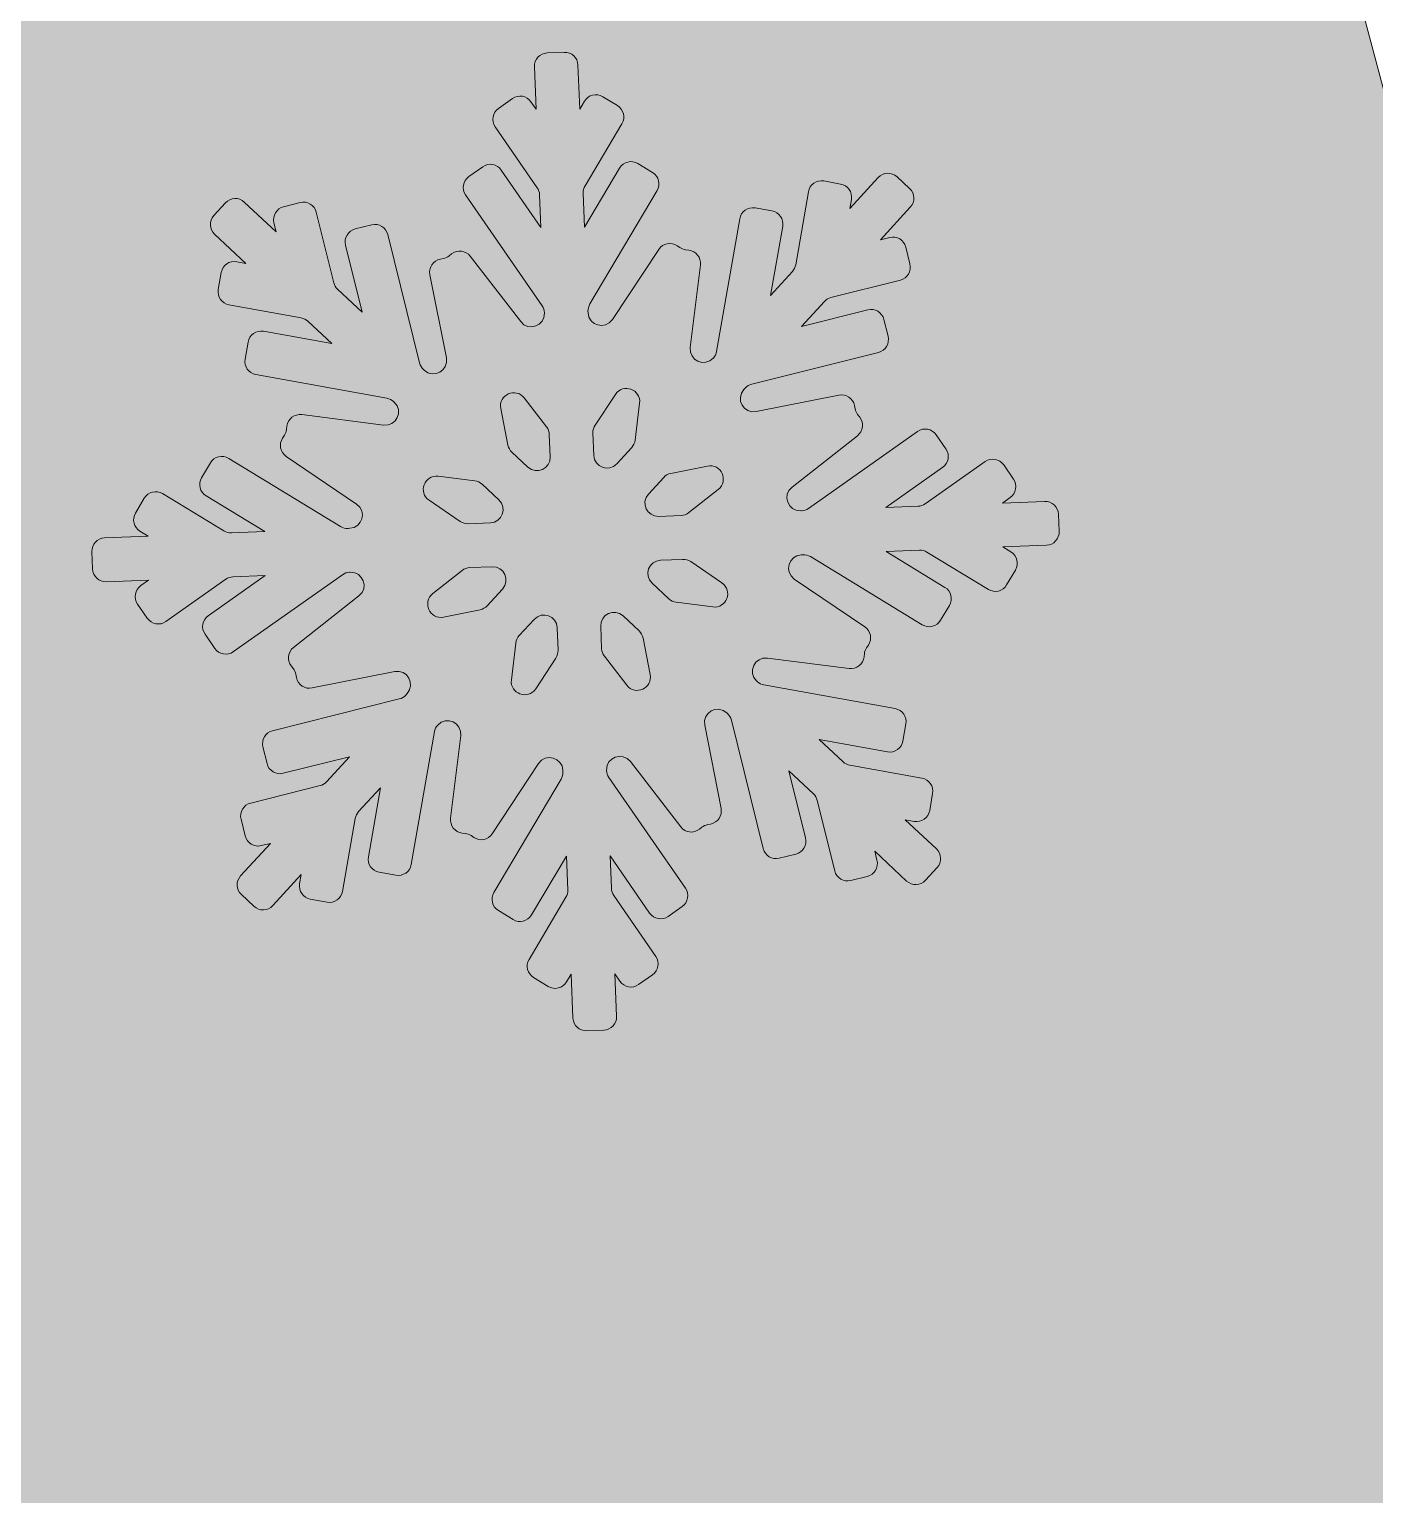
# Model space of a CAD drawing. Header units: millimetres. Extents: x -42 to 192, y -117 to -17.
# Drawn here: x 93.62 to 110.72, y -71.04 to -52.41 of the extents above; entities that cross this region are included whole.
import ezdxf

# ---------------------------------------------------------------- set-up
doc = ezdxf.new("R2010")
doc.units = ezdxf.units.MM
doc.header["$MEASUREMENT"] = 0
doc.layers.add('engraving', color=7, linetype='Continuous')
doc.layers.add('Layer 1', color=7, linetype='Continuous')

msp = doc.modelspace()

# ---------------------------------------------------------------- hatches: boundary and pattern name
at = {"layer": 'Layer 1'}
h = msp.add_hatch(color=2, dxfattribs=at)
h.dxf.hatch_style = 2
edge = h.paths.add_edge_path()
edge.add_spline(control_points=[(163.535, -30.121), (163.535, -30.121), (152.73, -71.11), (152.73, -71.11), (152.73, -71.11), (144.157, -30.121), (144.157, -30.121), (144.157, -30.121), (141.21, -30.121), (141.21, -30.121), (140.385, -29.082), (139.149, -28.383), (137.751, -28.276), (139.256, -27.161), (140.236, -25.378), (140.236, -23.361), (140.236, -19.98), (137.496, -17.24), (134.115, -17.24), (130.735, -17.24), (127.995, -19.98), (127.995, -23.361), (127.995, -25.378), (128.975, -27.161), (130.479, -28.276), (129.082, -28.383), (127.846, -29.082), (127.021, -30.121), (127.021, -30.121), (124.073, -30.121), (124.073, -30.121), (124.073, -30.121), (115.617, -71.11), (115.617, -71.11), (115.617, -71.11), (104.695, -30.121), (104.695, -30.121), (104.695, -30.121), (76.508, -30.121), (76.508, -30.121), (76.508, -30.121), (100.937, -115.27), (100.937, -115.27), (100.937, -115.27), (126.657, -115.27), (126.657, -115.27), (126.657, -115.27), (134.174, -87.788), (134.174, -87.788), (134.174, -87.788), (141.573, -115.27), (141.573, -115.27), (141.573, -115.27), (167.294, -115.27), (167.294, -115.27), (167.294, -115.27), (191.723, -30.121), (191.723, -30.121), (191.723, -30.121), (163.535, -30.121), (163.535, -30.121)], knot_values=[0, 0, 0, 0, 1, 1, 1, 2, 2, 2, 3, 3, 3, 4, 4, 4, 5, 5, 5, 6, 6, 6, 7, 7, 7, 8, 8, 8, 9, 9, 9, 10, 10, 10, 11, 11, 11, 12, 12, 12, 13, 13, 13, 14, 14, 14, 15, 15, 15, 16, 16, 16, 17, 17, 17, 18, 18, 18, 19, 19, 19, 20, 20, 20, 20], degree=3, periodic=1)
edge = h.paths.add_edge_path()
edge.add_spline(control_points=[(130.308, -23.361), (130.308, -21.261), (132.016, -19.553), (134.115, -19.553), (136.215, -19.553), (137.923, -21.261), (137.923, -23.361), (137.923, -25.46), (136.215, -27.168), (134.115, -27.168), (132.016, -27.168), (130.308, -25.46), (130.308, -23.361)], knot_values=[0, 0, 0, 0, 1, 1, 1, 2, 2, 2, 3, 3, 3, 4, 4, 4, 4], degree=3, periodic=1)

# ---------------------------------------------------------------- linework, layer by layer
at = {"layer": 'engraving', "lineweight": 0}
for points, knots in [([(106.703, -58.573), (106.699, -58.48), (106.62, -58.407), (106.527, -58.411), (106.527, -58.411), (105.99, -58.432), (105.99, -58.432), (105.99, -58.432), (106.089, -58.361), (106.089, -58.361), (106.165, -58.308), (106.184, -58.203), (106.131, -58.127), (106.131, -58.127), (106.006, -57.946), (106.006, -57.946), (105.953, -57.869), (105.846, -57.85), (105.77, -57.904), (105.77, -57.904), (105.008, -58.442), (105.008, -58.442), (104.981, -58.461), (104.95, -58.472), (104.917, -58.473), (104.917, -58.473), (104.506, -58.489), (104.506, -58.489), (104.506, -58.489), (105.231, -57.977), (105.231, -57.977), (105.306, -57.924), (105.325, -57.82), (105.272, -57.743), (105.272, -57.743), (105.147, -57.563), (105.147, -57.563), (105.094, -57.485), (104.988, -57.467), (104.911, -57.521), (104.911, -57.521), (103.525, -58.5), (103.525, -58.5), (103.498, -58.519), (103.466, -58.529), (103.434, -58.531), (103.434, -58.531), (103.426, -58.531), (103.426, -58.531), (103.262, -58.537), (103.186, -58.331), (103.315, -58.23), (103.315, -58.23), (104.146, -57.575), (104.146, -57.575), (104.219, -57.517), (104.232, -57.412), (104.175, -57.339), (104.175, -57.339), (104.149, -57.304), (104.149, -57.304), (104.133, -57.284), (104.122, -57.26), (104.117, -57.234), (104.117, -57.234), (104.109, -57.192), (104.109, -57.192), (104.09, -57.1), (104.001, -57.04), (103.91, -57.059), (103.91, -57.059), (102.86, -57.268), (102.86, -57.268), (102.7, -57.3), (102.592, -57.109), (102.702, -56.988), (102.702, -56.988), (102.72, -56.969), (102.72, -56.969), (102.742, -56.945), (102.771, -56.928), (102.803, -56.919), (102.803, -56.919), (104.414, -56.516), (104.414, -56.516), (104.504, -56.493), (104.559, -56.402), (104.536, -56.311), (104.536, -56.311), (104.483, -56.097), (104.483, -56.097), (104.461, -56.006), (104.369, -55.951), (104.278, -55.974), (104.278, -55.974), (103.435, -56.185), (103.435, -56.185), (103.435, -56.185), (103.726, -55.867), (103.726, -55.867), (103.748, -55.843), (103.777, -55.825), (103.809, -55.817), (103.809, -55.817), (104.692, -55.596), (104.692, -55.596), (104.782, -55.573), (104.837, -55.482), (104.814, -55.391), (104.814, -55.391), (104.761, -55.177), (104.761, -55.177), (104.739, -55.087), (104.647, -55.031), (104.557, -55.054), (104.557, -55.054), (104.441, -55.083), (104.441, -55.083), (104.441, -55.083), (104.819, -54.669), (104.819, -54.669), (104.882, -54.6), (104.878, -54.495), (104.81, -54.431), (104.81, -54.431), (104.65, -54.282), (104.65, -54.282), (104.581, -54.218), (104.473, -54.222), (104.41, -54.291), (104.41, -54.291), (104.049, -54.687), (104.049, -54.687), (104.049, -54.687), (104.069, -54.569), (104.069, -54.569), (104.085, -54.477), (104.024, -54.39), (103.933, -54.374), (103.933, -54.374), (103.719, -54.335), (103.719, -54.335), (103.627, -54.318), (103.539, -54.38), (103.523, -54.472), (103.523, -54.472), (103.361, -55.401), (103.361, -55.401), (103.356, -55.433), (103.341, -55.462), (103.32, -55.486), (103.32, -55.486), (103.043, -55.79), (103.043, -55.79), (103.043, -55.79), (103.196, -54.911), (103.196, -54.911), (103.211, -54.82), (103.151, -54.733), (103.059, -54.716), (103.059, -54.716), (102.846, -54.678), (102.846, -54.678), (102.753, -54.661), (102.665, -54.722), (102.649, -54.815), (102.649, -54.815), (102.355, -56.503), (102.355, -56.503), (102.35, -56.535), (102.335, -56.565), (102.314, -56.588), (102.314, -56.588), (102.313, -56.588), (102.313, -56.588), (102.203, -56.71), (102.001, -56.617), (102.021, -56.454), (102.021, -56.454), (102.149, -55.402), (102.149, -55.402), (102.16, -55.31), (102.095, -55.226), (102.003, -55.214), (102.003, -55.214), (101.962, -55.209), (101.962, -55.209), (101.936, -55.206), (101.911, -55.196), (101.889, -55.181), (101.889, -55.181), (101.855, -55.159), (101.855, -55.159), (101.778, -55.106), (101.672, -55.127), (101.62, -55.205), (101.62, -55.205), (101.03, -56.097), (101.03, -56.097), (100.94, -56.234), (100.727, -56.175), (100.721, -56.011), (100.721, -56.011), (100.72, -55.992), (100.72, -55.992), (100.719, -55.96), (100.727, -55.928), (100.744, -55.899), (100.744, -55.899), (101.598, -54.458), (101.598, -54.458), (101.646, -54.379), (101.62, -54.276), (101.541, -54.228), (101.541, -54.228), (101.355, -54.114), (101.355, -54.114), (101.274, -54.065), (101.17, -54.091), (101.122, -54.172), (101.122, -54.172), (100.677, -54.922), (100.677, -54.922), (100.677, -54.922), (100.659, -54.491), (100.659, -54.491), (100.658, -54.458), (100.666, -54.426), (100.683, -54.398), (100.683, -54.398), (101.152, -53.607), (101.152, -53.607), (101.199, -53.528), (101.174, -53.425), (101.095, -53.377), (101.095, -53.377), (100.908, -53.263), (100.908, -53.263), (100.828, -53.214), (100.723, -53.24), (100.675, -53.321), (100.675, -53.321), (100.616, -53.421), (100.616, -53.421), (100.616, -53.421), (100.593, -52.861), (100.593, -52.861), (100.59, -52.768), (100.511, -52.695), (100.418, -52.699), (100.418, -52.699), (100.201, -52.707), (100.201, -52.707), (100.108, -52.711), (100.035, -52.789), (100.039, -52.883), (100.039, -52.883), (100.061, -53.423), (100.061, -53.423), (100.061, -53.423), (99.995, -53.328), (99.995, -53.328), (99.942, -53.251), (99.836, -53.232), (99.759, -53.286), (99.759, -53.286), (99.581, -53.412), (99.581, -53.412), (99.506, -53.465), (99.487, -53.569), (99.54, -53.646), (99.54, -53.646), (100.075, -54.421), (100.075, -54.421), (100.093, -54.447), (100.104, -54.478), (100.105, -54.51), (100.105, -54.51), (100.122, -54.925), (100.122, -54.925), (100.122, -54.925), (99.618, -54.196), (99.618, -54.196), (99.565, -54.119), (99.459, -54.1), (99.382, -54.154), (99.382, -54.154), (99.204, -54.28), (99.204, -54.28), (99.129, -54.333), (99.11, -54.437), (99.163, -54.513), (99.163, -54.513), (100.136, -55.922), (100.136, -55.922), (100.154, -55.948), (100.165, -55.979), (100.166, -56.011), (100.166, -56.011), (100.166, -56.014), (100.166, -56.014), (100.173, -56.179), (99.964, -56.254), (99.864, -56.124), (99.864, -56.124), (99.223, -55.293), (99.223, -55.293), (99.166, -55.218), (99.059, -55.205), (98.985, -55.263), (98.985, -55.263), (98.954, -55.288), (98.954, -55.288), (98.933, -55.304), (98.908, -55.316), (98.882, -55.321), (98.882, -55.321), (98.843, -55.329), (98.843, -55.329), (98.751, -55.347), (98.692, -55.436), (98.71, -55.527), (98.71, -55.527), (98.919, -56.586), (98.919, -56.586), (98.95, -56.747), (98.757, -56.854), (98.638, -56.742), (98.638, -56.742), (98.627, -56.733), (98.627, -56.733), (98.604, -56.711), (98.587, -56.682), (98.579, -56.65), (98.579, -56.65), (98.175, -55.017), (98.175, -55.017), (98.152, -54.926), (98.061, -54.871), (97.97, -54.894), (97.97, -54.894), (97.76, -54.946), (97.76, -54.946), (97.669, -54.969), (97.614, -55.06), (97.637, -55.151), (97.637, -55.151), (97.848, -56.004), (97.848, -56.004), (97.848, -56.004), (97.535, -55.712), (97.535, -55.712), (97.512, -55.689), (97.495, -55.661), (97.487, -55.629), (97.487, -55.629), (97.265, -54.733), (97.265, -54.733), (97.243, -54.642), (97.151, -54.587), (97.06, -54.61), (97.06, -54.61), (96.85, -54.663), (96.85, -54.663), (96.76, -54.685), (96.705, -54.777), (96.727, -54.867), (96.727, -54.867), (96.756, -54.983), (96.756, -54.983), (96.756, -54.983), (96.35, -54.604), (96.35, -54.604), (96.281, -54.539), (96.174, -54.544), (96.11, -54.613), (96.11, -54.613), (95.963, -54.775), (95.963, -54.775), (95.901, -54.843), (95.905, -54.949), (95.972, -55.012), (95.972, -55.012), (96.369, -55.383), (96.369, -55.383), (96.369, -55.383), (96.253, -55.362), (96.253, -55.362), (96.161, -55.345), (96.073, -55.407), (96.057, -55.499), (96.057, -55.499), (96.019, -55.716), (96.019, -55.716), (96.003, -55.807), (96.064, -55.894), (96.155, -55.911), (96.155, -55.911), (97.072, -56.077), (97.072, -56.077), (97.104, -56.083), (97.134, -56.098), (97.157, -56.12), (97.157, -56.12), (97.461, -56.404), (97.461, -56.404), (97.461, -56.404), (96.594, -56.247), (96.594, -56.247), (96.502, -56.23), (96.413, -56.292), (96.397, -56.384), (96.397, -56.384), (96.36, -56.601), (96.36, -56.601), (96.344, -56.693), (96.404, -56.78), (96.496, -56.796), (96.496, -56.796), (98.164, -57.098), (98.164, -57.098), (98.196, -57.104), (98.226, -57.119), (98.249, -57.141), (98.249, -57.141), (98.257, -57.148), (98.257, -57.148), (98.377, -57.26), (98.283, -57.46), (98.121, -57.439), (98.121, -57.439), (97.081, -57.307), (97.081, -57.307), (96.988, -57.295), (96.904, -57.361), (96.892, -57.454), (96.892, -57.454), (96.887, -57.496), (96.887, -57.496), (96.884, -57.523), (96.875, -57.547), (96.86, -57.569), (96.86, -57.569), (96.837, -57.605), (96.837, -57.605), (96.786, -57.682), (96.806, -57.786), (96.883, -57.838), (96.883, -57.838), (97.778, -58.445), (97.778, -58.445), (97.913, -58.536), (97.853, -58.747), (97.69, -58.753), (97.69, -58.753), (97.669, -58.754), (97.669, -58.754), (97.636, -58.756), (97.603, -58.747), (97.575, -58.73), (97.575, -58.73), (96.151, -57.863), (96.151, -57.863), (96.071, -57.814), (95.966, -57.84), (95.918, -57.921), (95.918, -57.921), (95.806, -58.109), (95.806, -58.109), (95.759, -58.189), (95.784, -58.291), (95.863, -58.34), (95.863, -58.34), (96.612, -58.795), (96.612, -58.795), (96.612, -58.795), (96.185, -58.812), (96.185, -58.812), (96.152, -58.813), (96.119, -58.805), (96.091, -58.787), (96.091, -58.787), (95.311, -58.312), (95.311, -58.312), (95.231, -58.263), (95.126, -58.289), (95.078, -58.37), (95.078, -58.37), (94.966, -58.559), (94.966, -58.559), (94.919, -58.638), (94.944, -58.741), (95.023, -58.789), (95.023, -58.789), (95.128, -58.853), (95.128, -58.853), (95.128, -58.853), (94.573, -58.874), (94.573, -58.874), (94.48, -58.878), (94.407, -58.957), (94.411, -59.05), (94.411, -59.05), (94.42, -59.27), (94.42, -59.27), (94.423, -59.363), (94.502, -59.436), (94.595, -59.432), (94.595, -59.432), (95.132, -59.411), (95.132, -59.411), (95.132, -59.411), (95.033, -59.482), (95.033, -59.482), (94.957, -59.535), (94.939, -59.64), (94.991, -59.716), (94.991, -59.716), (95.116, -59.897), (95.116, -59.897), (95.17, -59.974), (95.276, -59.993), (95.353, -59.939), (95.353, -59.939), (96.114, -59.401), (96.114, -59.401), (96.141, -59.382), (96.172, -59.371), (96.205, -59.37), (96.205, -59.37), (96.616, -59.354), (96.616, -59.354), (96.616, -59.354), (95.892, -59.866), (95.892, -59.866), (95.816, -59.919), (95.797, -60.023), (95.85, -60.1), (95.85, -60.1), (95.975, -60.28), (95.975, -60.28), (96.028, -60.358), (96.135, -60.377), (96.211, -60.322), (96.211, -60.322), (97.598, -59.343), (97.598, -59.343), (97.625, -59.324), (97.656, -59.314), (97.689, -59.312), (97.689, -59.312), (97.697, -59.312), (97.697, -59.312), (97.86, -59.306), (97.936, -59.512), (97.808, -59.613), (97.808, -59.613), (96.976, -60.268), (96.976, -60.268), (96.904, -60.325), (96.89, -60.43), (96.947, -60.504), (96.947, -60.504), (96.974, -60.539), (96.974, -60.539), (96.989, -60.559), (97, -60.583), (97.005, -60.609), (97.005, -60.609), (97.014, -60.651), (97.014, -60.651), (97.032, -60.743), (97.121, -60.803), (97.212, -60.784), (97.212, -60.784), (98.262, -60.575), (98.262, -60.575), (98.422, -60.543), (98.53, -60.734), (98.42, -60.854), (98.42, -60.854), (98.403, -60.874), (98.403, -60.874), (98.38, -60.898), (98.351, -60.915), (98.319, -60.924), (98.319, -60.924), (96.709, -61.328), (96.709, -61.328), (96.619, -61.35), (96.564, -61.442), (96.586, -61.532), (96.586, -61.532), (96.639, -61.746), (96.639, -61.746), (96.661, -61.837), (96.753, -61.892), (96.844, -61.869), (96.844, -61.869), (97.687, -61.658), (97.687, -61.658), (97.687, -61.658), (97.397, -61.976), (97.397, -61.976), (97.374, -62), (97.345, -62.018), (97.313, -62.026), (97.313, -62.026), (96.431, -62.247), (96.431, -62.247), (96.34, -62.27), (96.285, -62.361), (96.308, -62.452), (96.308, -62.452), (96.361, -62.666), (96.361, -62.666), (96.383, -62.756), (96.475, -62.812), (96.566, -62.789), (96.566, -62.789), (96.681, -62.76), (96.681, -62.76), (96.681, -62.76), (96.303, -63.174), (96.303, -63.174), (96.24, -63.243), (96.245, -63.348), (96.312, -63.412), (96.312, -63.412), (96.472, -63.561), (96.472, -63.561), (96.541, -63.625), (96.649, -63.621), (96.712, -63.552), (96.712, -63.552), (97.074, -63.156), (97.074, -63.156), (97.074, -63.156), (97.053, -63.274), (97.053, -63.274), (97.037, -63.366), (97.098, -63.453), (97.189, -63.469), (97.189, -63.469), (97.403, -63.508), (97.403, -63.508), (97.495, -63.525), (97.583, -63.463), (97.599, -63.371), (97.599, -63.371), (97.761, -62.442), (97.761, -62.442), (97.767, -62.41), (97.781, -62.381), (97.803, -62.357), (97.803, -62.357), (98.08, -62.053), (98.08, -62.053), (98.08, -62.053), (97.927, -62.932), (97.927, -62.932), (97.911, -63.023), (97.972, -63.11), (98.063, -63.127), (98.063, -63.127), (98.277, -63.165), (98.277, -63.165), (98.369, -63.182), (98.457, -63.121), (98.473, -63.028), (98.473, -63.028), (98.767, -61.339), (98.767, -61.339), (98.773, -61.308), (98.787, -61.278), (98.809, -61.255), (98.809, -61.255), (98.809, -61.255), (98.809, -61.255), (98.919, -61.133), (99.121, -61.226), (99.101, -61.389), (99.101, -61.389), (98.973, -62.441), (98.973, -62.441), (98.962, -62.533), (99.027, -62.617), (99.119, -62.629), (99.119, -62.629), (99.16, -62.634), (99.16, -62.634), (99.186, -62.637), (99.211, -62.647), (99.233, -62.662), (99.233, -62.662), (99.267, -62.684), (99.267, -62.684), (99.345, -62.737), (99.451, -62.716), (99.502, -62.638), (99.502, -62.638), (100.092, -61.746), (100.092, -61.746), (100.182, -61.609), (100.395, -61.668), (100.401, -61.832), (100.401, -61.832), (100.402, -61.851), (100.402, -61.851), (100.403, -61.883), (100.395, -61.916), (100.379, -61.944), (100.379, -61.944), (99.524, -63.385), (99.524, -63.385), (99.477, -63.465), (99.502, -63.567), (99.581, -63.615), (99.581, -63.615), (99.767, -63.729), (99.767, -63.729), (99.848, -63.778), (99.953, -63.752), (100.001, -63.671), (100.001, -63.671), (100.445, -62.921), (100.445, -62.921), (100.445, -62.921), (100.463, -63.352), (100.463, -63.352), (100.464, -63.385), (100.456, -63.417), (100.439, -63.445), (100.439, -63.445), (99.97, -64.236), (99.97, -64.236), (99.923, -64.316), (99.949, -64.418), (100.028, -64.466), (100.028, -64.466), (100.214, -64.58), (100.214, -64.58), (100.294, -64.629), (100.399, -64.603), (100.447, -64.522), (100.447, -64.522), (100.506, -64.422), (100.506, -64.422), (100.506, -64.422), (100.529, -64.982), (100.529, -64.982), (100.533, -65.075), (100.611, -65.148), (100.704, -65.144), (100.704, -65.144), (100.921, -65.136), (100.921, -65.136), (101.014, -65.132), (101.087, -65.054), (101.083, -64.96), (101.083, -64.96), (101.061, -64.42), (101.061, -64.42), (101.061, -64.42), (101.127, -64.515), (101.127, -64.515), (101.18, -64.592), (101.287, -64.611), (101.363, -64.557), (101.363, -64.557), (101.541, -64.432), (101.541, -64.432), (101.617, -64.378), (101.635, -64.274), (101.583, -64.198), (101.583, -64.198), (101.047, -63.422), (101.047, -63.422), (101.029, -63.396), (101.018, -63.365), (101.017, -63.333), (101.017, -63.333), (101, -62.918), (101, -62.918), (101, -62.918), (101.504, -63.647), (101.504, -63.647), (101.557, -63.724), (101.664, -63.743), (101.74, -63.689), (101.74, -63.689), (101.918, -63.563), (101.918, -63.563), (101.994, -63.51), (102.012, -63.406), (101.96, -63.33), (101.96, -63.33), (100.986, -61.921), (100.986, -61.921), (100.968, -61.895), (100.958, -61.864), (100.956, -61.832), (100.956, -61.832), (100.956, -61.829), (100.956, -61.829), (100.95, -61.665), (101.158, -61.589), (101.259, -61.719), (101.259, -61.719), (101.899, -62.551), (101.899, -62.551), (101.956, -62.625), (102.063, -62.638), (102.137, -62.58), (102.137, -62.58), (102.169, -62.555), (102.169, -62.555), (102.19, -62.539), (102.214, -62.528), (102.24, -62.522), (102.24, -62.522), (102.28, -62.514), (102.28, -62.514), (102.371, -62.496), (102.43, -62.408), (102.412, -62.316), (102.412, -62.316), (102.204, -61.256), (102.204, -61.256), (102.172, -61.096), (102.365, -60.989), (102.485, -61.1), (102.485, -61.1), (102.495, -61.11), (102.495, -61.11), (102.519, -61.132), (102.536, -61.161), (102.543, -61.193), (102.543, -61.193), (102.947, -62.826), (102.947, -62.826), (102.97, -62.917), (103.062, -62.972), (103.152, -62.949), (103.152, -62.949), (103.363, -62.896), (103.363, -62.896), (103.453, -62.874), (103.508, -62.782), (103.485, -62.692), (103.485, -62.692), (103.274, -61.839), (103.274, -61.839), (103.274, -61.839), (103.587, -62.131), (103.587, -62.131), (103.611, -62.154), (103.628, -62.182), (103.635, -62.214), (103.635, -62.214), (103.857, -63.11), (103.857, -63.11), (103.88, -63.201), (103.972, -63.256), (104.062, -63.233), (104.062, -63.233), (104.272, -63.18), (104.272, -63.18), (104.363, -63.158), (104.418, -63.066), (104.395, -62.976), (104.395, -62.976), (104.367, -62.86), (104.367, -62.86), (104.367, -62.86), (104.772, -63.239), (104.772, -63.239), (104.841, -63.304), (104.949, -63.299), (105.012, -63.23), (105.012, -63.23), (105.159, -63.068), (105.159, -63.068), (105.222, -63), (105.218, -62.894), (105.15, -62.831), (105.15, -62.831), (104.753, -62.46), (104.753, -62.46), (104.753, -62.46), (104.869, -62.481), (104.869, -62.481), (104.961, -62.498), (105.049, -62.436), (105.066, -62.344), (105.066, -62.344), (105.103, -62.127), (105.103, -62.127), (105.119, -62.035), (105.058, -61.948), (104.967, -61.932), (104.967, -61.932), (104.05, -61.766), (104.05, -61.766), (104.018, -61.76), (103.989, -61.745), (103.965, -61.723), (103.965, -61.723), (103.661, -61.439), (103.661, -61.439), (103.661, -61.439), (104.529, -61.596), (104.529, -61.596), (104.621, -61.613), (104.709, -61.551), (104.725, -61.459), (104.725, -61.459), (104.763, -61.242), (104.763, -61.242), (104.779, -61.15), (104.718, -61.063), (104.626, -61.047), (104.626, -61.047), (102.958, -60.745), (102.958, -60.745), (102.926, -60.739), (102.897, -60.724), (102.873, -60.702), (102.873, -60.702), (102.865, -60.695), (102.865, -60.695), (102.745, -60.583), (102.839, -60.383), (103.002, -60.404), (103.002, -60.404), (104.041, -60.536), (104.041, -60.536), (104.134, -60.548), (104.219, -60.482), (104.23, -60.389), (104.23, -60.389), (104.235, -60.346), (104.235, -60.346), (104.238, -60.32), (104.247, -60.296), (104.262, -60.274), (104.262, -60.274), (104.286, -60.238), (104.286, -60.238), (104.337, -60.161), (104.316, -60.057), (104.239, -60.005), (104.239, -60.005), (103.344, -59.398), (103.344, -59.398), (103.209, -59.307), (103.27, -59.096), (103.433, -59.09), (103.433, -59.09), (103.453, -59.089), (103.453, -59.089), (103.486, -59.087), (103.519, -59.096), (103.548, -59.113), (103.548, -59.113), (104.971, -59.98), (104.971, -59.98), (105.052, -60.029), (105.156, -60.003), (105.204, -59.922), (105.204, -59.922), (105.316, -59.734), (105.316, -59.734), (105.363, -59.654), (105.338, -59.552), (105.259, -59.504), (105.259, -59.504), (104.511, -59.048), (104.511, -59.048), (104.511, -59.048), (104.937, -59.031), (104.937, -59.031), (104.97, -59.03), (105.003, -59.038), (105.031, -59.056), (105.031, -59.056), (105.811, -59.531), (105.811, -59.531), (105.892, -59.58), (105.996, -59.554), (106.044, -59.473), (106.044, -59.473), (106.156, -59.284), (106.156, -59.284), (106.203, -59.205), (106.178, -59.102), (106.099, -59.054), (106.099, -59.054), (105.994, -58.99), (105.994, -58.99), (105.994, -58.99), (106.549, -58.969), (106.549, -58.969), (106.643, -58.965), (106.715, -58.886), (106.712, -58.793), (106.712, -58.793), (106.703, -58.573), (106.703, -58.573)], [0, 0, 0, 0, 1, 1, 1, 2, 2, 2, 3, 3, 3, 4, 4, 4, 5, 5, 5, 6, 6, 6, 7, 7, 7, 8, 8, 8, 9, 9, 9, 10, 10, 10, 11, 11, 11, 12, 12, 12, 13, 13, 13, 14, 14, 14, 15, 15, 15, 16, 16, 16, 17, 17, 17, 18, 18, 18, 19, 19, 19, 20, 20, 20, 21, 21, 21, 22, 22, 22, 23, 23, 23, 24, 24, 24, 25, 25, 25, 26, 26, 26, 27, 27, 27, 28, 28, 28, 29, 29, 29, 30, 30, 30, 31, 31, 31, 32, 32, 32, 33, 33, 33, 34, 34, 34, 35, 35, 35, 36, 36, 36, 37, 37, 37, 38, 38, 38, 39, 39, 39, 40, 40, 40, 41, 41, 41, 42, 42, 42, 43, 43, 43, 44, 44, 44, 45, 45, 45, 46, 46, 46, 47, 47, 47, 48, 48, 48, 49, 49, 49, 50, 50, 50, 51, 51, 51, 52, 52, 52, 53, 53, 53, 54, 54, 54, 55, 55, 55, 56, 56, 56, 57, 57, 57, 58, 58, 58, 59, 59, 59, 60, 60, 60, 61, 61, 61, 62, 62, 62, 63, 63, 63, 64, 64, 64, 65, 65, 65, 66, 66, 66, 67, 67, 67, 68, 68, 68, 69, 69, 69, 70, 70, 70, 71, 71, 71, 72, 72, 72, 73, 73, 73, 74, 74, 74, 75, 75, 75, 76, 76, 76, 77, 77, 77, 78, 78, 78, 79, 79, 79, 80, 80, 80, 81, 81, 81, 82, 82, 82, 83, 83, 83, 84, 84, 84, 85, 85, 85, 86, 86, 86, 87, 87, 87, 88, 88, 88, 89, 89, 89, 90, 90, 90, 91, 91, 91, 92, 92, 92, 93, 93, 93, 94, 94, 94, 95, 95, 95, 96, 96, 96, 97, 97, 97, 98, 98, 98, 99, 99, 99, 100, 100, 100, 101, 101, 101, 102, 102, 102, 103, 103, 103, 104, 104, 104, 105, 105, 105, 106, 106, 106, 107, 107, 107, 108, 108, 108, 109, 109, 109, 110, 110, 110, 111, 111, 111, 112, 112, 112, 113, 113, 113, 114, 114, 114, 115, 115, 115, 116, 116, 116, 117, 117, 117, 118, 118, 118, 119, 119, 119, 120, 120, 120, 121, 121, 121, 122, 122, 122, 123, 123, 123, 124, 124, 124, 125, 125, 125, 126, 126, 126, 127, 127, 127, 128, 128, 128, 129, 129, 129, 130, 130, 130, 131, 131, 131, 132, 132, 132, 133, 133, 133, 134, 134, 134, 135, 135, 135, 136, 136, 136, 137, 137, 137, 138, 138, 138, 139, 139, 139, 140, 140, 140, 141, 141, 141, 142, 142, 142, 143, 143, 143, 144, 144, 144, 145, 145, 145, 146, 146, 146, 147, 147, 147, 148, 148, 148, 149, 149, 149, 150, 150, 150, 151, 151, 151, 152, 152, 152, 153, 153, 153, 154, 154, 154, 155, 155, 155, 156, 156, 156, 157, 157, 157, 158, 158, 158, 159, 159, 159, 160, 160, 160, 161, 161, 161, 162, 162, 162, 163, 163, 163, 164, 164, 164, 165, 165, 165, 166, 166, 166, 167, 167, 167, 168, 168, 168, 169, 169, 169, 170, 170, 170, 171, 171, 171, 172, 172, 172, 173, 173, 173, 174, 174, 174, 175, 175, 175, 176, 176, 176, 177, 177, 177, 178, 178, 178, 179, 179, 179, 180, 180, 180, 181, 181, 181, 182, 182, 182, 183, 183, 183, 184, 184, 184, 185, 185, 185, 186, 186, 186, 187, 187, 187, 188, 188, 188, 189, 189, 189, 190, 190, 190, 191, 191, 191, 192, 192, 192, 193, 193, 193, 194, 194, 194, 195, 195, 195, 196, 196, 196, 197, 197, 197, 198, 198, 198, 199, 199, 199, 200, 200, 200, 201, 201, 201, 202, 202, 202, 203, 203, 203, 204, 204, 204, 205, 205, 205, 206, 206, 206, 207, 207, 207, 208, 208, 208, 209, 209, 209, 210, 210, 210, 211, 211, 211, 212, 212, 212, 213, 213, 213, 214, 214, 214, 215, 215, 215, 216, 216, 216, 217, 217, 217, 218, 218, 218, 219, 219, 219, 220, 220, 220, 221, 221, 221, 222, 222, 222, 223, 223, 223, 224, 224, 224, 225, 225, 225, 226, 226, 226, 227, 227, 227, 228, 228, 228, 229, 229, 229, 230, 230, 230, 231, 231, 231, 232, 232, 232, 233, 233, 233, 234, 234, 234, 235, 235, 235, 236, 236, 236, 237, 237, 237, 238, 238, 238, 239, 239, 239, 240, 240, 240, 241, 241, 241, 242, 242, 242, 243, 243, 243, 244, 244, 244, 245, 245, 245, 246, 246, 246, 247, 247, 247, 248, 248, 248, 249, 249, 249, 250, 250, 250, 251, 251, 251, 252, 252, 252, 253, 253, 253, 254, 254, 254, 255, 255, 255, 256, 256, 256, 257, 257, 257, 258, 258, 258, 259, 259, 259, 260, 260, 260, 261, 261, 261, 262, 262, 262, 263, 263, 263, 264, 264, 264, 265, 265, 265, 266, 266, 266, 267, 267, 267, 268, 268, 268, 269, 269, 269, 270, 270, 270, 271, 271, 271, 272, 272, 272, 273, 273, 273, 274, 274, 274, 275, 275, 275, 276, 276, 276, 277, 277, 277, 278, 278, 278, 279, 279, 279, 280, 280, 280, 281, 281, 281, 282, 282, 282, 283, 283, 283, 284, 284, 284, 285, 285, 285, 286, 286, 286, 287, 287, 287, 288, 288, 288, 289, 289, 289, 290, 290, 290, 291, 291, 291, 292, 292, 292, 293, 293, 293, 294, 294, 294, 295, 295, 295, 296, 296, 296, 297, 297, 297, 298, 298, 298, 299, 299, 299, 300, 300, 300, 301, 301, 301, 302, 302, 302, 303, 303, 303, 304, 304, 304, 305, 305, 305, 306, 306, 306, 307, 307, 307, 308, 308, 308, 309, 309, 309, 310, 310, 310, 311, 311, 311, 312, 312, 312, 313, 313, 313, 314, 314, 314, 315, 315, 315, 316, 316, 316, 317, 317, 317, 318, 318, 318, 319, 319, 319, 320, 320, 320, 321, 321, 321, 322, 322, 322, 323, 323, 323, 324, 324, 324, 325, 325, 325, 326, 326, 326, 327, 327, 327, 328, 328, 328, 329, 329, 329, 330, 330, 330, 331, 331, 331, 332, 332, 332, 333, 333, 333, 334, 334, 334, 335, 335, 335, 336, 336, 336, 336]), ([(99.91, -57.095), (99.91, -57.095), (100.194, -57.463), (100.194, -57.463), (100.215, -57.491), (100.227, -57.524), (100.228, -57.559), (100.228, -57.559), (100.24, -57.845), (100.24, -57.845), (100.246, -57.996), (100.066, -58.078), (99.956, -57.975), (99.956, -57.975), (99.753, -57.785), (99.753, -57.785), (99.727, -57.761), (99.709, -57.729), (99.702, -57.694), (99.702, -57.694), (99.611, -57.231), (99.611, -57.231), (99.576, -57.056), (99.802, -56.954), (99.91, -57.095)], [0, 0, 0, 0, 1, 1, 1, 2, 2, 2, 3, 3, 3, 4, 4, 4, 5, 5, 5, 6, 6, 6, 7, 7, 7, 8, 8, 8, 8]), ([(100.794, -57.825), (100.794, -57.825), (100.783, -57.539), (100.783, -57.539), (100.781, -57.504), (100.791, -57.469), (100.81, -57.439), (100.81, -57.439), (101.068, -57.05), (101.068, -57.05), (101.166, -56.901), (101.398, -56.986), (101.376, -57.163), (101.376, -57.163), (101.319, -57.631), (101.319, -57.631), (101.315, -57.666), (101.3, -57.699), (101.276, -57.725), (101.276, -57.725), (101.088, -57.932), (101.088, -57.932), (100.986, -58.043), (100.8, -57.975), (100.794, -57.825)], [0, 0, 0, 0, 1, 1, 1, 2, 2, 2, 3, 3, 3, 4, 4, 4, 5, 5, 5, 6, 6, 6, 7, 7, 7, 8, 8, 8, 8]), ([(101.488, -58.318), (101.488, -58.318), (101.683, -58.105), (101.683, -58.105), (101.707, -58.079), (101.739, -58.061), (101.775, -58.054), (101.775, -58.054), (102.238, -57.961), (102.238, -57.961), (102.413, -57.926), (102.515, -58.149), (102.376, -58.259), (102.376, -58.259), (102.002, -58.554), (102.002, -58.554), (101.974, -58.576), (101.94, -58.589), (101.904, -58.59), (101.904, -58.59), (101.62, -58.601), (101.62, -58.601), (101.47, -58.607), (101.387, -58.429), (101.488, -58.318)], [0, 0, 0, 0, 1, 1, 1, 2, 2, 2, 3, 3, 3, 4, 4, 4, 5, 5, 5, 6, 6, 6, 7, 7, 7, 8, 8, 8, 8]), ([(99.096, -58.666), (99.096, -58.666), (98.7, -58.397), (98.7, -58.397), (98.553, -58.298), (98.64, -58.068), (98.816, -58.09), (98.816, -58.09), (99.281, -58.149), (99.281, -58.149), (99.317, -58.154), (99.349, -58.169), (99.375, -58.193), (99.375, -58.193), (99.588, -58.392), (99.588, -58.392), (99.697, -58.494), (99.629, -58.678), (99.479, -58.684), (99.479, -58.684), (99.198, -58.695), (99.198, -58.695), (99.162, -58.696), (99.126, -58.686), (99.096, -58.666)], [0, 0, 0, 0, 1, 1, 1, 2, 2, 2, 3, 3, 3, 4, 4, 4, 5, 5, 5, 6, 6, 6, 7, 7, 7, 8, 8, 8, 8]), ([(99.634, -59.525), (99.634, -59.525), (99.439, -59.738), (99.439, -59.738), (99.415, -59.764), (99.383, -59.782), (99.348, -59.789), (99.348, -59.789), (98.884, -59.882), (98.884, -59.882), (98.71, -59.917), (98.607, -59.694), (98.746, -59.584), (98.746, -59.584), (99.12, -59.289), (99.12, -59.289), (99.148, -59.267), (99.183, -59.254), (99.218, -59.253), (99.218, -59.253), (99.503, -59.242), (99.503, -59.242), (99.652, -59.236), (99.735, -59.414), (99.634, -59.525)], [0, 0, 0, 0, 1, 1, 1, 2, 2, 2, 3, 3, 3, 4, 4, 4, 5, 5, 5, 6, 6, 6, 7, 7, 7, 8, 8, 8, 8]), ([(102.026, -59.177), (102.026, -59.177), (102.422, -59.446), (102.422, -59.446), (102.569, -59.545), (102.482, -59.775), (102.306, -59.753), (102.306, -59.753), (101.841, -59.694), (101.841, -59.694), (101.806, -59.689), (101.773, -59.674), (101.747, -59.65), (101.747, -59.65), (101.535, -59.451), (101.535, -59.451), (101.425, -59.349), (101.493, -59.165), (101.643, -59.159), (101.643, -59.159), (101.924, -59.148), (101.924, -59.148), (101.96, -59.147), (101.996, -59.157), (102.026, -59.177)], [0, 0, 0, 0, 1, 1, 1, 2, 2, 2, 3, 3, 3, 4, 4, 4, 5, 5, 5, 6, 6, 6, 7, 7, 7, 8, 8, 8, 8]), ([(100.328, -60.018), (100.328, -60.018), (100.34, -60.304), (100.34, -60.304), (100.341, -60.339), (100.331, -60.374), (100.312, -60.404), (100.312, -60.404), (100.055, -60.793), (100.055, -60.793), (99.956, -60.942), (99.725, -60.857), (99.746, -60.68), (99.746, -60.68), (99.803, -60.212), (99.803, -60.212), (99.807, -60.177), (99.822, -60.144), (99.846, -60.118), (99.846, -60.118), (100.035, -59.911), (100.035, -59.911), (100.136, -59.8), (100.322, -59.868), (100.328, -60.018)], [0, 0, 0, 0, 1, 1, 1, 2, 2, 2, 3, 3, 3, 4, 4, 4, 5, 5, 5, 6, 6, 6, 7, 7, 7, 8, 8, 8, 8]), ([(101.212, -60.748), (101.212, -60.748), (100.929, -60.38), (100.929, -60.38), (100.907, -60.352), (100.895, -60.319), (100.894, -60.284), (100.894, -60.284), (100.882, -59.998), (100.882, -59.998), (100.876, -59.847), (101.056, -59.765), (101.166, -59.868), (101.166, -59.868), (101.37, -60.058), (101.37, -60.058), (101.396, -60.082), (101.413, -60.114), (101.42, -60.149), (101.42, -60.149), (101.511, -60.612), (101.511, -60.612), (101.546, -60.787), (101.321, -60.889), (101.212, -60.748)], [0, 0, 0, 0, 1, 1, 1, 2, 2, 2, 3, 3, 3, 4, 4, 4, 5, 5, 5, 6, 6, 6, 7, 7, 7, 8, 8, 8, 8])]:
    msp.add_open_spline(points, degree=3, knots=knots, dxfattribs=at)
at = {"layer": 'Layer 1', "lineweight": 0}
msp.add_open_spline([(163.535, -30.121), (163.535, -30.121), (152.73, -71.11), (152.73, -71.11), (152.73, -71.11), (144.157, -30.121), (144.157, -30.121), (144.157, -30.121), (141.21, -30.121), (141.21, -30.121), (140.385, -29.082), (139.149, -28.383), (137.751, -28.276), (139.256, -27.161), (140.236, -25.378), (140.236, -23.361), (140.236, -19.98), (137.496, -17.24), (134.115, -17.24), (130.735, -17.24), (127.995, -19.98), (127.995, -23.361), (127.995, -25.378), (128.975, -27.161), (130.479, -28.276), (129.082, -28.383), (127.846, -29.082), (127.021, -30.121), (127.021, -30.121), (124.073, -30.121), (124.073, -30.121), (124.073, -30.121), (115.617, -71.11), (115.617, -71.11), (115.617, -71.11), (104.695, -30.121), (104.695, -30.121), (104.695, -30.121), (76.508, -30.121), (76.508, -30.121), (76.508, -30.121), (100.937, -115.27), (100.937, -115.27), (100.937, -115.27), (126.657, -115.27), (126.657, -115.27), (126.657, -115.27), (134.174, -87.788), (134.174, -87.788), (134.174, -87.788), (141.573, -115.27), (141.573, -115.27), (141.573, -115.27), (167.294, -115.27), (167.294, -115.27), (167.294, -115.27), (191.723, -30.121), (191.723, -30.121), (191.723, -30.121), (163.535, -30.121), (163.535, -30.121)], degree=3, knots=[0, 0, 0, 0, 1, 1, 1, 2, 2, 2, 3, 3, 3, 4, 4, 4, 5, 5, 5, 6, 6, 6, 7, 7, 7, 8, 8, 8, 9, 9, 9, 10, 10, 10, 11, 11, 11, 12, 12, 12, 13, 13, 13, 14, 14, 14, 15, 15, 15, 16, 16, 16, 17, 17, 17, 18, 18, 18, 19, 19, 19, 20, 20, 20, 20], dxfattribs=at)

doc.saveas('drawing.dxf')
